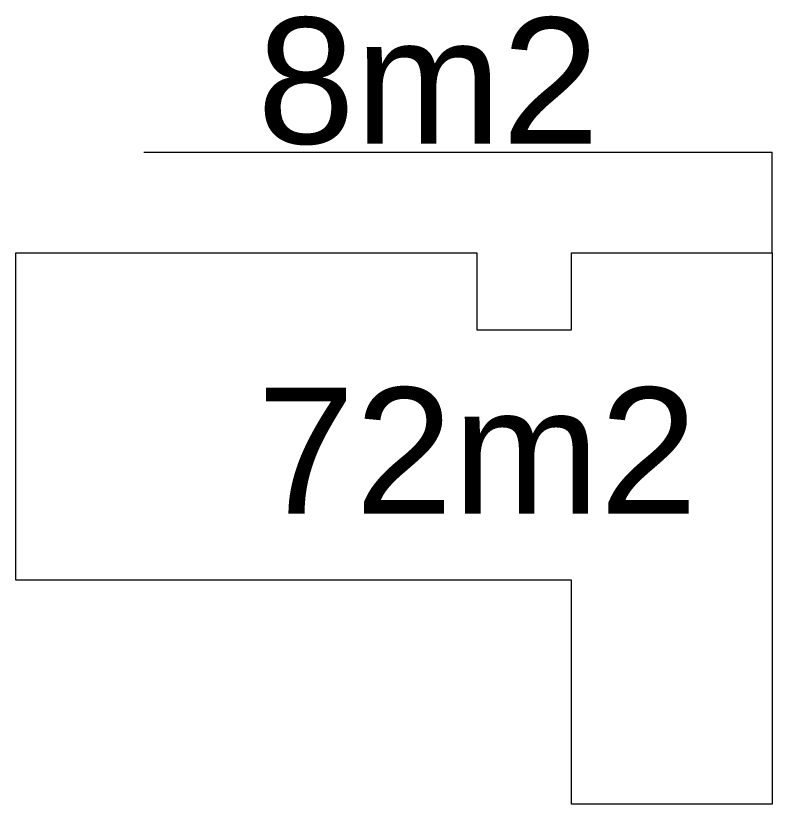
# Model space of a CAD drawing. Header units: millimetres. Extents: x 1.3 to 27.5, y 1.1 to 13.6.
# Drawn here: x 15.52 to 27.52, y 1.06 to 13.58 of the extents above; entities that cross this region are included whole.
import ezdxf

# ---------------------------------------------------------------- set-up
doc = ezdxf.new("R2010")
doc.units = ezdxf.units.MM
doc.layers.get('0').update_dxf_attribs({"lineweight": 5})
doc.styles.get("Standard").update_dxf_attribs({"font": 'arial.ttf'})

msp = doc.modelspace()

# ---------------------------------------------------------------- linework, layer by layer
for p in [(17.554, 11.414), (27.522, 9.814)]:
    msp.add_line(p, (27.522, 11.414))
msp.add_lwpolyline([(15.522, 9.814), (22.838, 9.814), (22.838, 8.594), (24.338, 8.594), (24.338, 9.814), (27.522, 9.814), (27.522, 1.064), (24.338, 1.064), (24.338, 4.618), (15.522, 4.618)], close=True)

# ---------------------------------------------------------------- texts
at = {"char_height": 2, "attachment_point": 4}
for s, insert in [('8m2', (19.35, 12.532)), ('72m2', (19.35, 6.676))]:
    msp.add_mtext_dynamic_manual_height_columns(s, width=29.6904, gutter_width=0.608, heights=[0], dxfattribs=dict(at, insert=insert))

doc.saveas('drawing.dxf')
